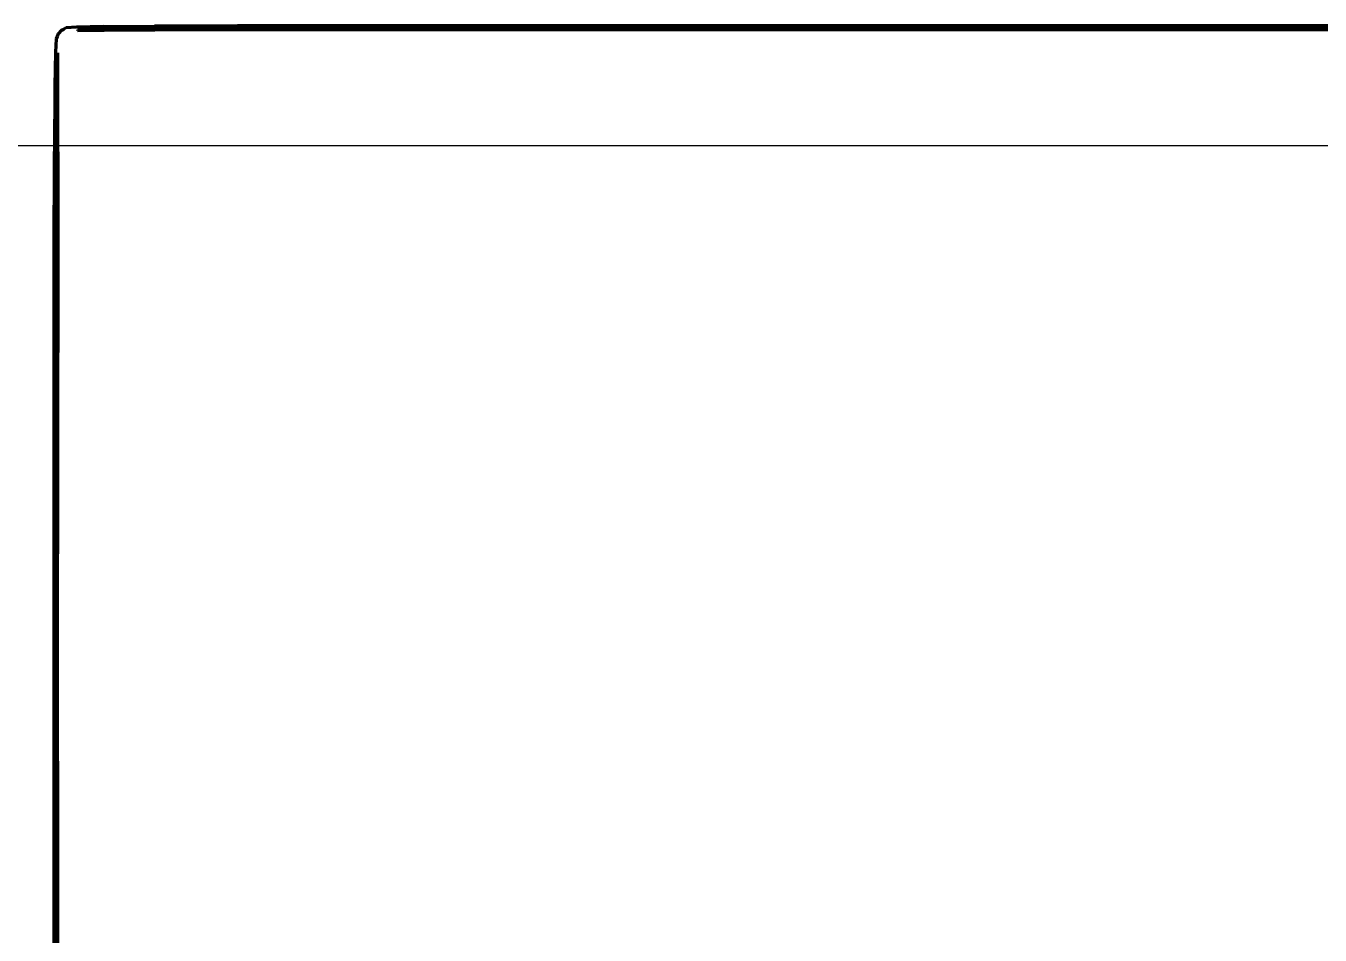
# Model space of a CAD drawing. Header units: millimetres. Extents: x 4307 to 31003, y 2809 to 20009.
# Drawn here: x 16329.6 to 16551.8, y 13596.5 to 13752.7 of the extents above; entities that cross this region are included whole.
import ezdxf

# ---------------------------------------------------------------- set-up
doc = ezdxf.new("R2010")
doc.units = ezdxf.units.MM
doc.layers.add('ProfileEdges', color=7, linetype='Continuous')

msp = doc.modelspace()

# ---------------------------------------------------------------- linework, layer by layer
msp.add_lwpolyline([(14569.22, 13732.12), (17092.49, 13732.12), (17092.49, 12487.45), (14569.22, 12487.45)], close=True)
at = {"layer": 'ProfileEdges', "lineweight": 211}
for p, q in [((16336.53, 13752.33), (16336.13, 13752.15)), ((16338.34, 13752.48), (16336.53, 13752.33)), ((16342.94, 13752.59), (16338.34, 13752.48)), ((16342.94, 13752.59), (16351.7, 13752.65)), ((16365.97, 13752.69), (16351.7, 13752.65)), ((16366.02, 13752.22), (16351.76, 13752.18)), ((16851.15, 13752.69), (16365.97, 13752.69)), ((16384.42, 13752.36), (16366.02, 13752.22)), ((16366.02, 13752.22), (16405.6, 13752.24)), ((16384.44, 13752.09), (16366.02, 13752.22)), ((16384.42, 13752.36), (16384.41, 13752.47)), ((16832.71, 13752.47), (16384.41, 13752.47)), ((16405.6, 13752.24), (16384.42, 13752.36)), ((16334.85, 13750.44), (16334.69, 13748.19)), ((16335.02, 13750.88), (16334.85, 13750.44)), ((16335.19, 13751.3), (16335.02, 13750.88)), ((16335.76, 13751.93), (16335.19, 13751.3)), ((16335.76, 13751.93), (16336.13, 13752.15)), ((16343.04, 13752.12), (16338.47, 13752.04)), ((16338.47, 13752.04), (16338.51, 13751.9)), ((16338.51, 13751.9), (16343.07, 13751.98)), ((16351.76, 13752.18), (16343.04, 13752.12)), ((16343.07, 13751.98), (16351.78, 13752.04)), ((16351.78, 13752.04), (16366.04, 13752.07)), ((16366.04, 13752.07), (16384.44, 13752.09)), ((16384.44, 13752.09), (16832.68, 13752.09)), ((16334.69, 13748.19), (16334.6, 13742.34)), ((16335.01, 13742.24), (16335.09, 13748.05)), ((16335.1, 13742.22), (16335.09, 13748.05)), ((16334.6, 13742.34), (16334.54, 13731.14)), ((16335.01, 13742.24), (16334.96, 13731.06)), ((16335.1, 13742.22), (16335.01, 13742.24)), ((16335.14, 13742.2), (16335.1, 13742.22)), ((16335.1, 13732.89), (16335.1, 13742.22)), ((16335.1, 13732.89), (16335.14, 13742.2)), ((16335.09, 13731.04), (16335.1, 13732.89)), ((16334.5, 13712.81), (16334.54, 13731.14)), ((16334.96, 13731.06), (16334.93, 13712.76)), ((16335.09, 13731.04), (16335.04, 13662.02)), ((16334.5, 13439.14), (16334.5, 13712.81)), ((16334.8, 13689.16), (16334.93, 13712.76)), ((16334.93, 13439.2), (16334.93, 13712.76)), ((16334.7, 13689.17), (16334.63, 13689.16)), ((16334.63, 13689.16), (16334.7, 13518.93)), ((16334.7, 13689.17), (16334.8, 13689.16)), ((16334.7, 13689.17), (16334.7, 13518.93)), ((16335.17, 13546.43), (16335.04, 13662.02)), ((16335.06, 13439.22), (16335.04, 13662.02))]:
    msp.add_line(p, q, dxfattribs=at)

doc.saveas('drawing.dxf')
